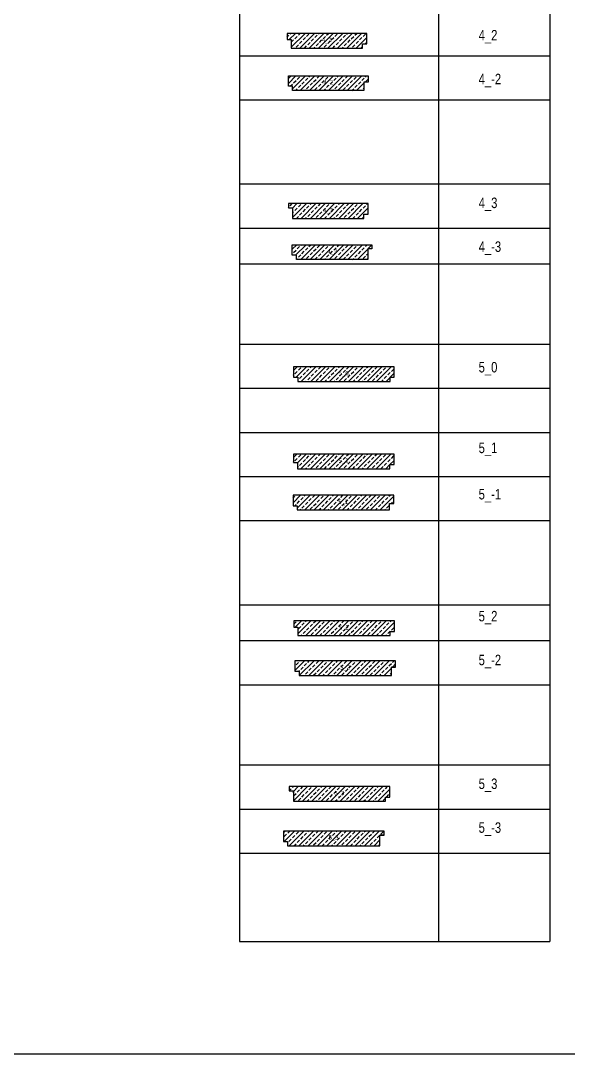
# Model space of a CAD drawing. Header units: metres. Extents: x -21 to 591, y -28 to 288.
# Drawn here: x 245.84 to 271.95, y 190.94 to 240.2 of the extents above; entities that cross this region are included whole.
import ezdxf

# ---------------------------------------------------------------- set-up
doc = ezdxf.new("R2010")
doc.units = ezdxf.units.M
doc.layers.add('m_podwaliny', color=8, linetype='Continuous')
doc.styles.add('CDMSTYLE', font='CDMSIMPL', dxfattribs={"width": 0.8, "bigfont": 'CDMBIGPL'})
pattern_1 = [(45, (-1743.18178, -1522.75767), (-0.224506403, 0.224506403), []), (45, (-1742.95727, -1522.75767), (-0.224506403, 0.224506403), [0.15875, -0.079375])]
pattern_2 = [(45, (-1743.18178, -1522.85767), (-0.224506403, 0.224506403), []), (45, (-1742.95727, -1522.85767), (-0.224506403, 0.224506403), [0.15875, -0.079375])]
pattern_3 = [(45, (-1743.18178, -1522.55767), (-0.224506403, 0.224506403), []), (45, (-1742.95727, -1522.55767), (-0.224506403, 0.224506403), [0.15875, -0.079375])]

# ---------------------------------------------------------------- blocks, each defined once
blk = doc.blocks.new('5_0')
at = {"layer": 'm_podwaliny'}
h = blk.add_hatch(dxfattribs=at)
h.set_pattern_fill('ANSI33', color=8, scale=0.05, style=0)
h.set_pattern_definition([(45, (-1743.18178, -1522.55767), (-0.224506403, 0.224506403), []), (45, (-1742.95727, -1522.55767), (-0.224506403, 0.224506403), [0.15875, -0.079375])])
h.paths.add_polyline_path([(4.9, 0), (4.9, 0.5), (0.1, 0.5), (0.1, 0), (0.3, 0), (0.3, -0.2), (4.7, -0.2), (4.7, 0)])
blk.add_lwpolyline([(4.9, 0), (4.9, 0.5), (0.1, 0.5), (0.1, 0), (0.3, 0), (0.3, -0.2), (4.7, -0.2), (4.7, 0)], close=True, dxfattribs=at)
at = {"layer": 'm_podwaliny', "color": 7, "insert": (2.25, 0.289), "char_height": 0.2, "width": 0.26556, "attachment_point": 1}
blk.add_mtext('{\\fVerdana|b0|i0|c238|p34;5_0}', dxfattribs=at)
blk = doc.blocks.new('5_1')
at = {"layer": 'm_podwaliny'}
h = blk.add_hatch(dxfattribs=at)
h.set_pattern_fill('ANSI33', color=8, scale=0.05, style=0)
h.set_pattern_definition([(45, (-1743.18178, -1522.65767), (-0.224506403, 0.224506403), []), (45, (-1742.95727, -1522.65767), (-0.224506403, 0.224506403), [0.15875, -0.079375])])
h.paths.add_polyline_path([(4.9, -0.1), (4.9, 0.4), (0.1, 0.4), (0.1, 0), (0.3, 0), (0.3, -0.3), (4.7, -0.3), (4.7, -0.1)])
blk.add_lwpolyline([(4.9, -0.1), (4.9, 0.4), (0.1, 0.4), (0.1, 0), (0.3, 0), (0.3, -0.3), (4.7, -0.3), (4.7, -0.1)], close=True, dxfattribs=at)
at = {"layer": 'm_podwaliny', "color": 7, "insert": (2.25, 0.189), "char_height": 0.2, "width": 0.26556, "attachment_point": 1}
blk.add_mtext('{\\fVerdana|b0|i0|c238|p34;5_1}', dxfattribs=at)
blk = doc.blocks.new('4_2')
at = {"layer": 'm_podwaliny'}
h = blk.add_hatch(dxfattribs=at)
h.set_pattern_fill('ANSI33', color=8, scale=0.05, style=0)
h.set_pattern_definition(pattern_1)
h.paths.add_polyline_path([(3.9, -0.2), (3.9, 0.3), (0.1, 0.3), (0.1, 0), (0.3, 0), (0.3, -0.4), (3.7, -0.4), (3.7, -0.2)])
blk.add_lwpolyline([(3.9, -0.2), (3.9, 0.3), (0.1, 0.3), (0.1, 0), (0.3, 0), (0.3, -0.4), (3.7, -0.4), (3.7, -0.2)], close=True, dxfattribs=at)
at = {"layer": 'm_podwaliny', "color": 7, "insert": (1.75, 0.089), "char_height": 0.2, "width": 0.26556, "attachment_point": 1}
blk.add_mtext('{\\fVerdana|b0|i0|c238|p34;4_2}', dxfattribs=at)
blk = doc.blocks.new('4_3')
at = {"layer": 'm_podwaliny'}
h = blk.add_hatch(dxfattribs=at)
h.set_pattern_fill('ANSI33', color=8, scale=0.05, style=0)
h.set_pattern_definition(pattern_2)
h.paths.add_polyline_path([(3.9, -0.3), (3.9, 0.2), (0.1, 0.2), (0.1, 0), (0.3, 0), (0.3, -0.5), (3.7, -0.5), (3.7, -0.3)])
blk.add_lwpolyline([(3.9, -0.3), (3.9, 0.2), (0.1, 0.2), (0.1, 0), (0.3, 0), (0.3, -0.5), (3.7, -0.5), (3.7, -0.3)], close=True, dxfattribs=at)
at = {"layer": 'm_podwaliny', "color": 7, "insert": (1.75, -0.011), "char_height": 0.2, "width": 0.26556, "attachment_point": 1}
blk.add_mtext('{\\fVerdana|b0|i0|c238|p34;4_3}', dxfattribs=at)
blk = doc.blocks.new('5_2')
at = {"layer": 'm_podwaliny'}
h = blk.add_hatch(dxfattribs=at)
h.set_pattern_fill('ANSI33', color=8, scale=0.05, style=0)
h.set_pattern_definition(pattern_1)
h.paths.add_polyline_path([(4.9, -0.2), (4.9, 0.3), (0.1, 0.3), (0.1, 0), (0.3, 0), (0.3, -0.4), (4.7, -0.4), (4.7, -0.2)])
blk.add_lwpolyline([(4.9, -0.2), (4.9, 0.3), (0.1, 0.3), (0.1, 0), (0.3, 0), (0.3, -0.4), (4.7, -0.4), (4.7, -0.2)], close=True, dxfattribs=at)
for points in [[(0.1, 0), (0.3, 0)], [(0.3, 0), (0.3, 0)]]:
    blk.add_lwpolyline(points, dxfattribs=at)
at = {"layer": 'm_podwaliny', "color": 7, "insert": (2.25, 0.089), "char_height": 0.2, "width": 0.26556, "attachment_point": 1}
blk.add_mtext('{\\fVerdana|b0|i0|c238|p34;5_2}', dxfattribs=at)
blk = doc.blocks.new('5_3')
at = {"layer": 'm_podwaliny'}
h = blk.add_hatch(dxfattribs=at)
h.set_pattern_fill('ANSI33', color=8, scale=0.05, style=0)
h.set_pattern_definition(pattern_2)
h.paths.add_polyline_path([(4.9, -0.3), (4.9, 0.2), (0.1, 0.2), (0.1, 0), (0.3, 0), (0.3, -0.5), (4.7, -0.5), (4.7, -0.3)])
blk.add_lwpolyline([(4.9, -0.3), (4.9, 0.2), (0.1, 0.2), (0.1, 0), (0.3, 0), (0.3, -0.5), (4.7, -0.5), (4.7, -0.3)], close=True, dxfattribs=at)
for points in [[(0.1, 0), (0.3, 0)], [(0.3, -0.1), (0.3, 0)]]:
    blk.add_lwpolyline(points, dxfattribs=at)
at = {"layer": 'm_podwaliny', "color": 7, "insert": (2.25, -0.011), "char_height": 0.2, "width": 0.26556, "attachment_point": 1}
blk.add_mtext('{\\fVerdana|b0|i0|c238|p34;5_3}', dxfattribs=at)
blk = doc.blocks.new('4_-2')
at = {"layer": 'm_podwaliny'}
h = blk.add_hatch(dxfattribs=at)
h.set_pattern_fill('ANSI33', color=8, scale=0.05, style=0)
h.set_pattern_definition(pattern_3)
h.paths.add_polyline_path([(0.1, 0), (0.1, 0.5), (3.9, 0.5), (3.9, 0.2), (3.7, 0.2), (3.7, -0.2), (0.3, -0.2), (0.3, 0)])
blk.add_lwpolyline([(0.1, 0), (0.1, 0.5), (3.9, 0.5), (3.9, 0.2), (3.7, 0.2), (3.7, -0.2), (0.3, -0.2), (0.3, 0)], close=True, dxfattribs=at)
at = {"layer": 'm_podwaliny', "color": 7, "insert": (2.25, 0.289), "char_height": 0.2, "width": 0.26556, "attachment_point": 3}
blk.add_mtext('{\\fVerdana|b0|i0|c238|p34;4_2}', dxfattribs=at)
blk = doc.blocks.new('4_-3')
at = {"layer": 'm_podwaliny'}
h = blk.add_hatch(dxfattribs=at)
h.set_pattern_fill('ANSI33', color=8, scale=0.05, style=0)
h.set_pattern_definition(pattern_3)
h.paths.add_polyline_path([(0.1, 0), (0.1, 0.5), (3.9, 0.5), (3.9, 0.3), (3.7, 0.3), (3.7, -0.2), (0.3, -0.2), (0.3, 0)])
blk.add_lwpolyline([(0.1, 0), (0.1, 0.5), (3.9, 0.5), (3.9, 0.3), (3.7, 0.3), (3.7, -0.2), (0.3, -0.2), (0.3, 0)], close=True, dxfattribs=at)
at = {"layer": 'm_podwaliny', "color": 7, "insert": (2.25, 0.289), "char_height": 0.2, "width": 0.26556, "attachment_point": 3}
blk.add_mtext('{\\fVerdana|b0|i0|c238|p34;4_3}', dxfattribs=at)
blk = doc.blocks.new('5_-1')
at = {"layer": 'm_podwaliny'}
h = blk.add_hatch(dxfattribs=at)
h.set_pattern_fill('ANSI33', color=8, scale=0.05, style=0)
h.set_pattern_definition(pattern_3)
h.paths.add_polyline_path([(4.9, 0.1), (4.9, 0.5), (0.1, 0.5), (0.1, 0), (0.3, 0), (0.3, -0.2), (4.7, -0.2), (4.7, 0.1)])
blk.add_lwpolyline([(4.9, 0.1), (4.9, 0.5), (0.1, 0.5), (0.1, 0), (0.3, 0), (0.3, -0.2), (4.7, -0.2), (4.7, 0.1)], close=True, dxfattribs=at)
at = {"layer": 'm_podwaliny', "color": 7, "insert": (2.25, 0.289), "char_height": 0.2, "width": 0.26556, "attachment_point": 1}
blk.add_mtext('{\\fVerdana|b0|i0|c238|p34;5_1}', dxfattribs=at)
blk = doc.blocks.new('5_-2')
at = {"layer": 'm_podwaliny'}
h = blk.add_hatch(dxfattribs=at)
h.set_pattern_fill('ANSI33', color=8, scale=0.05, style=0)
h.set_pattern_definition(pattern_3)
h.paths.add_polyline_path([(4.9, 0.2), (4.9, 0.5), (0.1, 0.5), (0.1, 0), (0.3, 0), (0.3, -0.2), (4.7, -0.2), (4.7, 0.2)])
blk.add_lwpolyline([(4.9, 0.2), (4.9, 0.5), (0.1, 0.5), (0.1, 0), (0.3, 0), (0.3, -0.2), (4.7, -0.2), (4.7, 0.2)], close=True, dxfattribs=at)
for points in [[(4.9, 0.2), (4.7, 0.2)], [(4.7, 0.2), (4.7, 0.2)]]:
    blk.add_lwpolyline(points, dxfattribs=at)
at = {"layer": 'm_podwaliny', "color": 7, "insert": (2.25, 0.289), "char_height": 0.2, "width": 0.26556, "attachment_point": 1}
blk.add_mtext('{\\fVerdana|b0|i0|c238|p34;5_2}', dxfattribs=at)
blk = doc.blocks.new('5_-3')
at = {"layer": 'm_podwaliny'}
h = blk.add_hatch(dxfattribs=at)
h.set_pattern_fill('ANSI33', color=8, scale=0.05, style=0)
h.set_pattern_definition(pattern_3)
h.paths.add_polyline_path([(4.9, 0.3), (4.9, 0.5), (0.1, 0.5), (0.1, 0), (0.3, 0), (0.3, -0.2), (4.7, -0.2), (4.7, 0.3)])
blk.add_lwpolyline([(4.9, 0.3), (4.9, 0.5), (0.1, 0.5), (0.1, 0), (0.3, 0), (0.3, -0.2), (4.7, -0.2), (4.7, 0.3)], close=True, dxfattribs=at)
for points in [[(4.9, 0.3), (4.7, 0.3)], [(4.7, 0.3), (4.7, 0.3)]]:
    blk.add_lwpolyline(points, dxfattribs=at)
at = {"layer": 'm_podwaliny', "color": 7, "insert": (2.25, 0.289), "char_height": 0.2, "width": 0.26556, "attachment_point": 1}
blk.add_mtext('{\\fVerdana|b0|i0|c238|p34;5_3}', dxfattribs=at)

msp = doc.modelspace()

# ---------------------------------------------------------------- linework, layer by layer
at = {"color": 1, "linetype": 'Continuous', "lineweight": 25}
msp.add_lwpolyline([(219.7213, 287.6429), (590.5736, 287.6429), (590.5736, 190.9415), (219.7213, 190.9415)], close=True, dxfattribs=at)
at = {"layer": 'm_podwaliny', "color": 2, "linetype": 'Continuous', "lineweight": 25}
for p, q in [((256.2717, 283.159), (256.2717, 196.321)), ((265.7647, 283.159), (265.7647, 196.321)), ((271.0696, 283.159), (271.0696, 196.321)), ((256.2717, 238.5332), (271.0696, 238.5332)), ((256.2717, 238.5332), (271.0696, 238.5332)), ((256.2717, 236.4295), (271.0696, 236.4295)), ((256.2717, 236.4295), (271.0696, 236.4295)), ((256.2717, 232.4204), (271.0696, 232.4204)), ((256.2717, 230.3166), (271.0696, 230.3166)), ((256.2717, 228.6098), (271.0696, 228.6098)), ((256.2717, 224.7903), (271.0696, 224.7903)), ((256.2717, 222.6866), (271.0696, 222.6866)), ((256.2717, 222.6866), (271.0696, 222.6866)), ((256.2717, 220.5828), (271.0696, 220.5828)), ((256.2717, 220.5828), (271.0696, 220.5828)), ((256.2717, 218.479), (271.0696, 218.479)), ((256.2717, 218.479), (271.0696, 218.479)), ((256.2717, 216.3752), (271.0696, 216.3752)), ((256.2717, 212.3661), (271.0696, 212.3661)), ((256.2717, 210.6593), (271.0696, 210.6593)), ((256.2717, 208.5555), (271.0696, 208.5555)), ((256.2717, 204.7361), (271.0696, 204.7361)), ((256.2717, 204.7361), (271.0696, 204.7361)), ((256.2717, 202.6323), (271.0696, 202.6323)), ((256.2717, 202.6323), (271.0696, 202.6323)), ((256.2717, 200.5285), (271.0696, 200.5285)), ((256.2717, 200.5285), (271.0696, 200.5285)), ((256.2717, 196.321), (271.0696, 196.321))]:
    msp.add_line(p, q, dxfattribs=at)

# ---------------------------------------------------------------- block references
at = {"layer": 'm_podwaliny', "color": 1, "linetype": 'Continuous', "lineweight": 25}
for name, p in [('4_2', (258.4427, 239.2977)), ('4_-2', (258.5015, 237.0724)), ('4_3', (258.5038, 231.2812)), ('4_-3', (258.6854, 229.0234)), ('5_0', (258.7499, 223.2086)), ('5_1', (258.74, 219.1495)), ('5_-1', (258.7247, 217.0855)), ('5_2', (258.7608, 211.2959)), ('5_-2', (258.8168, 209.194)), ('5_3', (258.5398, 203.5008)), ('5_-3', (258.2655, 201.0814))]:
    msp.add_blockref(name, p, dxfattribs=at)

# ---------------------------------------------------------------- texts
at = {"layer": 'm_podwaliny', "color": 7, "linetype": 'Continuous', "lineweight": 25, "style": 'CDMSTYLE', "width": 0.8}
for s, p in [('4_2  ', (267.6762, 239.2584)), ('4_-2  ', (267.6762, 237.17)), ('4_3  ', (267.6762, 231.2698)), ('4_-3  ', (267.6762, 229.1813)), ('5_0  ', (267.6762, 223.4369)), ('5_1  ', (267.6762, 219.5924)), ('5_-1  ', (267.6762, 217.3848)), ('5_2  ', (267.6762, 211.5741)), ('5_-2  ', (267.6762, 209.4856)), ('5_3  ', (267.6762, 203.5855)), ('5_-3  ', (267.6762, 201.497))]:
    msp.add_text(s, height=0.5, dxfattribs=at).set_placement(p)

doc.saveas('drawing.dxf')
